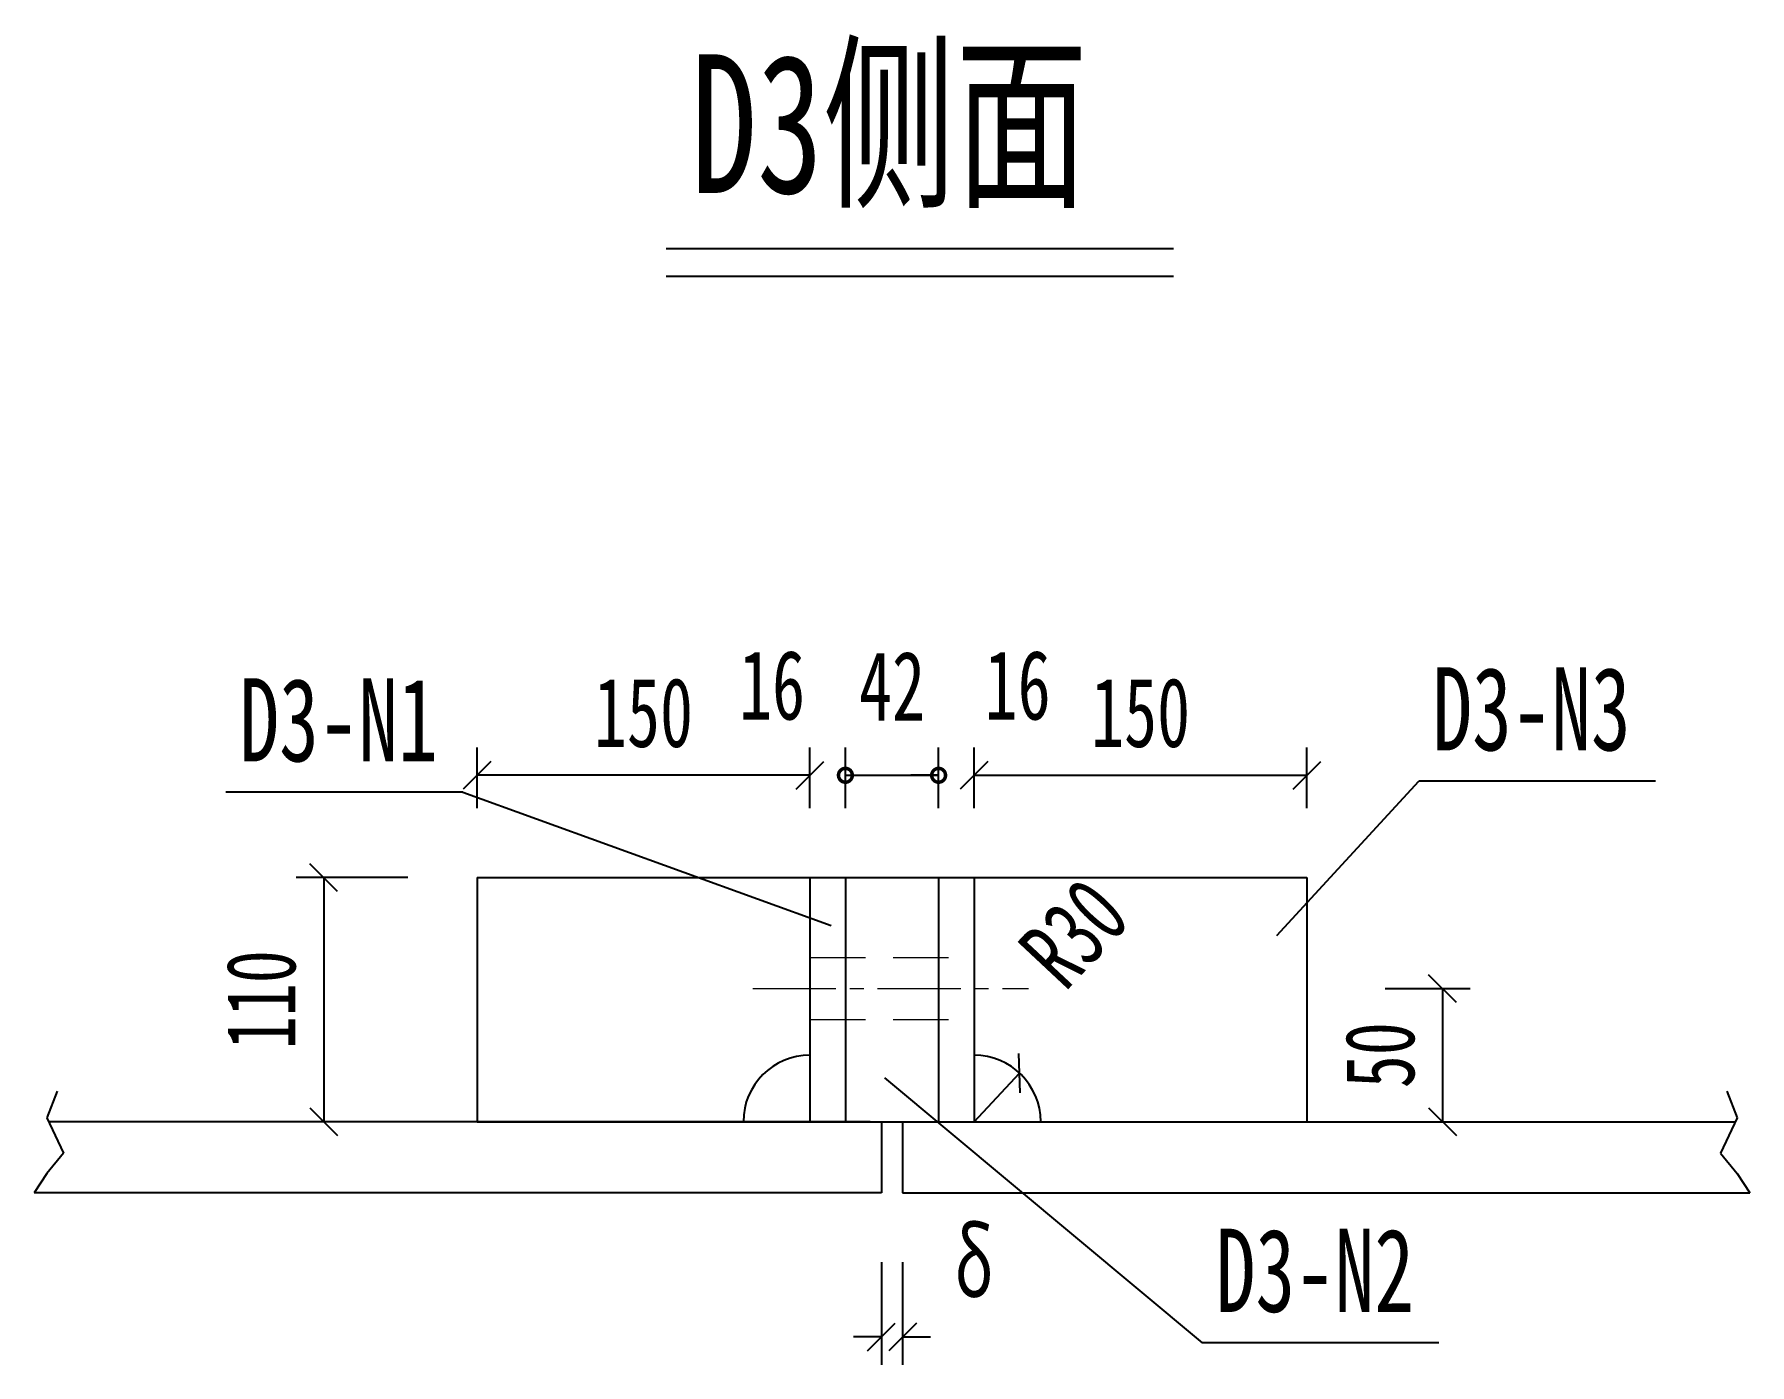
# Model space of a CAD drawing. Extents: x -51050 to 71428, y 3712 to 50864.
# Drawn here: x -35327 to -32235, y 11530 to 13928 of the extents above; entities that cross this region are included whole.
import ezdxf

# ---------------------------------------------------------------- set-up
doc = ezdxf.new("R2010")
doc.units = 0
doc.header["$LTSCALE"] = 100
doc.header["$MEASUREMENT"] = 0
doc.linetypes.add('CENTER2', pattern=[1.125, 0.75, -0.125, 0.125, -0.125])
doc.linetypes.add('DASHED2', pattern=[0.375, 0.25, -0.125])
doc.layers.get('0').update_dxf_attribs({"linetype": 'CONTINUOUS'})
doc.layers.get('DEFPOINTS').update_dxf_attribs({"color": 8, "linetype": 'CONTINUOUS'})
for name, color, linetype, lineweight in [('center', 2, 'CENTER2', 13), ('dashed', 2, 'DASHED2', 15), ('text', 7, 'CONTINUOUS', 15), ('轮廓线', 3, 'CONTINUOUS', 25)]:
    doc.layers.add(name, color=color, linetype=linetype, lineweight=lineweight)
doc.styles.get("Standard").update_dxf_attribs({"font": '仿宋_GB2312.ttf', "width": 0.7})
doc.styles.add('样式 1', font='仿宋_GB2312.ttf', dxfattribs={"width": 0.7})
doc.dimstyles.new('1', dxfattribs={"dimscale": 0, "dimtxt": 2.5, "dimasz": 1, "dimexe": 1, "dimexo": 2.5, "dimgap": 1, "dimtad": 1, "dimdec": 0, "dimlfac": 0.666667, "dimzin": 0, "dimdsep": 46, "dimtxsty": 'Standard', "dimblk": 'OBLIQUE', "dimcen": 0, "dimclrd": 256, "dimclre": 256, "dimadec": 0, "dimazin": 0, "dimtfac": 0.00144, "dimtdec": 0, "dimtofl": 0, "dimtmove": 2, "dimatfit": 3, "dimldrblk": 'OBLIQUE', "dimfxl": 4, "dimfxlon": 1, "dimtolj": 1, "dimtzin": 0, "dimarcsym": 0})

# ---------------------------------------------------------------- blocks, each defined once
blk = doc.blocks.new('_Oblique')
at = {"color": 0, "linetype": 'ByBlock', "lineweight": -2}
blk.add_line((-0.5, -0.5), (0.5, 0.5), dxfattribs=at)
blk = doc.blocks.new('_DotSmall')
at = {"color": 0, "linetype": 'ByBlock', "const_width": 0.5}
blk.add_lwpolyline([(-0.0625, 0, 1), (0.0625, 0, 1)], format="xyb", close=True, dxfattribs=at)
blk = doc.blocks.new('*D70')
at = {"lineweight": -2, "ltscale": 200, "transparency": 16777216}
for p, q in [((-33929.4, 12533), (-33929.4, 12642.5)), ((-33865.4, 12533), (-33865.4, 12642.5)), ((-33929.4, 12592.5), (-33979.4, 12592.5)), ((-33865.4, 12592.5), (-33815.4, 12592.5))]:
    blk.add_line(p, q, dxfattribs=at)
at = {"layer": 'DEFPOINTS', "color": 0, "ltscale": 200, "transparency": 16777216}
for p in [(-33865.4, 12592.5), (-33929.4, 12408), (-33865.4, 12408)]:
    blk.add_point(p, dxfattribs=at)
at = {"lineweight": -2, "ltscale": 200, "transparency": 16777216, "xscale": 50, "yscale": 50, "zscale": 50}
blk.add_blockref('_Oblique', (-33929.4, 12592.5), dxfattribs=at)
at = {"lineweight": -2, "ltscale": 200, "transparency": 16777216, "xscale": 50, "yscale": 50, "zscale": 50, "rotation": 180}
blk.add_blockref('_DotSmall', (-33865.4, 12592.5), dxfattribs=at)
at = {"color": 0, "ltscale": 200, "transparency": 16777216, "insert": (-33997.7, 12754.5), "char_height": 125, "attachment_point": 5, "style": '样式 1'}
blk.add_mtext('\\A1;16', dxfattribs=at)
blk = doc.blocks.new('*D71')
at = {"lineweight": -2, "ltscale": 200, "transparency": 16777216}
for p, q in [((-33865.4, 12533), (-33865.4, 12642.5)), ((-33697.4, 12533), (-33697.4, 12642.5)), ((-33865.4, 12592.5), (-33697.4, 12592.5))]:
    blk.add_line(p, q, dxfattribs=at)
at = {"layer": 'DEFPOINTS', "color": 0, "ltscale": 200, "transparency": 16777216}
for p in [(-33697.4, 12592.5), (-33865.4, 12408), (-33697.4, 12408)]:
    blk.add_point(p, dxfattribs=at)
at = {"lineweight": -2, "ltscale": 200, "transparency": 16777216, "xscale": 50, "yscale": 50, "zscale": 50, "rotation": 180}
blk.add_blockref('_DotSmall', (-33865.4, 12592.5), dxfattribs=at)
at = {"lineweight": -2, "ltscale": 200, "transparency": 16777216, "xscale": 50, "yscale": 50, "zscale": 50}
blk.add_blockref('_DotSmall', (-33697.4, 12592.5), dxfattribs=at)
at = {"color": 0, "ltscale": 200, "transparency": 16777216, "insert": (-33781.4, 12753.6), "char_height": 125, "attachment_point": 5, "style": '样式 1'}
blk.add_mtext('\\A1;42', dxfattribs=at)
blk = doc.blocks.new('*D72')
at = {"lineweight": -2, "ltscale": 200, "transparency": 16777216}
for p, q in [((-33697.4, 12533), (-33697.4, 12642.5)), ((-33633.4, 12533), (-33633.4, 12642.5)), ((-33697.4, 12592.5), (-33747.4, 12592.5)), ((-33633.4, 12592.5), (-33583.4, 12592.5))]:
    blk.add_line(p, q, dxfattribs=at)
at = {"layer": 'DEFPOINTS', "color": 0, "ltscale": 200, "transparency": 16777216}
for p in [(-33633.4, 12592.5), (-33697.4, 12408), (-33633.4, 12408)]:
    blk.add_point(p, dxfattribs=at)
at = {"lineweight": -2, "ltscale": 200, "transparency": 16777216, "xscale": 50, "yscale": 50, "zscale": 50, "rotation": 180}
blk.add_blockref('_Oblique', (-33633.4, 12592.5), dxfattribs=at)
at = {"lineweight": -2, "ltscale": 200, "transparency": 16777216, "xscale": 50, "yscale": 50, "zscale": 50}
blk.add_blockref('_DotSmall', (-33697.4, 12592.5), dxfattribs=at)
at = {"color": 0, "ltscale": 200, "transparency": 16777216, "insert": (-33555, 12754.5), "char_height": 125, "attachment_point": 5, "style": '样式 1'}
blk.add_mtext('\\A1;16', dxfattribs=at)
blk = doc.blocks.new('*D73')
at = {"lineweight": -2, "ltscale": 200, "transparency": 16777216}
for p, q in [((-34529.4, 12533), (-34529.4, 12642.5)), ((-33929.4, 12533), (-33929.4, 12642.5)), ((-33929.4, 12592.5), (-34529.4, 12592.5))]:
    blk.add_line(p, q, dxfattribs=at)
at = {"layer": 'DEFPOINTS', "color": 0, "ltscale": 200, "transparency": 16777216}
for p in [(-34529.4, 12592.5), (-34529.4, 12408), (-33929.4, 12408)]:
    blk.add_point(p, dxfattribs=at)
at = {"lineweight": -2, "ltscale": 200, "transparency": 16777216, "xscale": 50, "yscale": 50, "zscale": 50, "rotation": 180}
blk.add_blockref('_Oblique', (-34529.4, 12592.5), dxfattribs=at)
at = {"lineweight": -2, "ltscale": 200, "transparency": 16777216, "xscale": 50, "yscale": 50, "zscale": 50}
blk.add_blockref('_Oblique', (-33929.4, 12592.5), dxfattribs=at)
at = {"color": 0, "ltscale": 200, "transparency": 16777216, "insert": (-34229.4, 12705), "char_height": 125, "attachment_point": 5, "style": '样式 1'}
blk.add_mtext('\\A1;150', dxfattribs=at)
blk = doc.blocks.new('*D74')
at = {"lineweight": -2, "ltscale": 200, "transparency": 16777216}
for p, q in [((-33633.4, 12533), (-33633.4, 12642.5)), ((-33033.4, 12533), (-33033.4, 12642.5)), ((-33633.4, 12592.5), (-33033.4, 12592.5))]:
    blk.add_line(p, q, dxfattribs=at)
at = {"layer": 'DEFPOINTS', "color": 0, "ltscale": 200, "transparency": 16777216}
for p in [(-33033.4, 12592.5), (-33633.4, 12408), (-33033.4, 12408)]:
    blk.add_point(p, dxfattribs=at)
at = {"lineweight": -2, "ltscale": 200, "transparency": 16777216, "xscale": 50, "yscale": 50, "zscale": 50, "rotation": 180}
blk.add_blockref('_Oblique', (-33633.4, 12592.5), dxfattribs=at)
at = {"lineweight": -2, "ltscale": 200, "transparency": 16777216, "xscale": 50, "yscale": 50, "zscale": 50}
blk.add_blockref('_Oblique', (-33033.4, 12592.5), dxfattribs=at)
at = {"color": 0, "ltscale": 200, "transparency": 16777216, "insert": (-33333.4, 12705), "char_height": 125, "attachment_point": 5, "style": '样式 1'}
blk.add_mtext('\\A1;150', dxfattribs=at)
blk = doc.blocks.new('*D75')
at = {"lineweight": -2, "ltscale": 200, "transparency": 16777216}
for p, q in [((-34654.4, 12408), (-34855.7, 12408)), ((-34805.7, 12408), (-34805.7, 11968)), ((-34654.4, 11968), (-34855.7, 11968))]:
    blk.add_line(p, q, dxfattribs=at)
at = {"layer": 'DEFPOINTS', "color": 0, "ltscale": 200, "transparency": 16777216}
for p in [(-34529.4, 12408), (-34805.7, 11968), (-34529.4, 11968)]:
    blk.add_point(p, dxfattribs=at)
at = {"lineweight": -2, "ltscale": 200, "transparency": 16777216, "xscale": 50, "yscale": 50, "zscale": 50}
for p, rotation in [((-34805.7, 12408), 90), ((-34805.7, 11968), 270)]:
    blk.add_blockref('_Oblique', p, dxfattribs=dict(at, rotation=rotation))
at = {"color": 0, "ltscale": 200, "transparency": 16777216, "insert": (-34918.2, 12188), "char_height": 125, "attachment_point": 5, "rotation": 90, "style": '样式 1'}
blk.add_mtext('\\A1;110', dxfattribs=at)
blk = doc.blocks.new('*D76')
at = {"lineweight": -2, "ltscale": 200, "transparency": 16777216}
for p, q in [((-32892.4, 12208), (-32739.1, 12208)), ((-32789.1, 12208), (-32789.1, 11968)), ((-32892.4, 11968), (-32739.1, 11968))]:
    blk.add_line(p, q, dxfattribs=at)
at = {"layer": 'DEFPOINTS', "color": 0, "ltscale": 200, "transparency": 16777216}
for p in [(-33017.4, 12208), (-33017.4, 11968), (-32789.1, 11968)]:
    blk.add_point(p, dxfattribs=at)
at = {"lineweight": -2, "ltscale": 200, "transparency": 16777216, "xscale": 50, "yscale": 50, "zscale": 50}
for p, rotation in [((-32789.1, 12208), 90), ((-32789.1, 11968), 270)]:
    blk.add_blockref('_Oblique', p, dxfattribs=dict(at, rotation=rotation))
at = {"color": 0, "ltscale": 200, "transparency": 16777216, "insert": (-32901.6, 12088), "char_height": 125, "attachment_point": 5, "rotation": 90, "style": '样式 1'}
blk.add_mtext('\\A1;50', dxfattribs=at)
blk = doc.blocks.new('*D77')
at = {"lineweight": -2, "ltscale": 200, "transparency": 16777216}
for p, q in [((-33800.6, 11715), (-33800.6, 11530)), ((-33762.3, 11715), (-33762.3, 11530)), ((-33800.6, 11580), (-33850.6, 11580)), ((-33762.3, 11580), (-33712.3, 11580))]:
    blk.add_line(p, q, dxfattribs=at)
at = {"layer": 'DEFPOINTS', "color": 0, "ltscale": 200, "transparency": 16777216}
for p in [(-33800.6, 11840), (-33762.3, 11840), (-33762.3, 11580)]:
    blk.add_point(p, dxfattribs=at)
at = {"lineweight": -2, "ltscale": 200, "transparency": 16777216, "xscale": 50, "yscale": 50, "zscale": 50}
blk.add_blockref('_Oblique', (-33800.6, 11580), dxfattribs=at)
at = {"lineweight": -2, "ltscale": 200, "transparency": 16777216, "xscale": 50, "yscale": 50, "zscale": 50, "rotation": 180}
blk.add_blockref('_Oblique', (-33762.3, 11580), dxfattribs=at)
at = {"color": 0, "ltscale": 200, "transparency": 16777216, "insert": (-33633.8, 11714), "char_height": 125, "attachment_point": 5, "style": '样式 1'}
blk.add_mtext('\\A1;δ', dxfattribs=at)
blk = doc.blocks.new('*D78')
at = {"lineweight": -2, "ltscale": 200, "transparency": 16777216}
blk.add_line((-33633.4, 11968), (-33551.4, 12055.6), dxfattribs=at)
at = {"layer": 'DEFPOINTS', "color": 0, "ltscale": 200, "transparency": 16777216}
for p in [(-33551.4, 12055.6), (-33633.4, 11968)]:
    blk.add_point(p, dxfattribs=at)
at = {"lineweight": -2, "ltscale": 200, "transparency": 16777216, "xscale": 50, "yscale": 50, "zscale": 50, "rotation": 46.88122050222696}
blk.add_blockref('_Oblique', (-33551.4, 12055.6), dxfattribs=at)
at = {"color": 0, "ltscale": 200, "transparency": 16777216, "insert": (-33453.4, 12307.9), "char_height": 125, "attachment_point": 5, "rotation": 46.8812, "style": '样式 1'}
blk.add_mtext('\\A1;R30', dxfattribs=at)

msp = doc.modelspace()

# ---------------------------------------------------------------- linework, layer by layer
at = {"color": 6}
msp.add_line((-34188.3, 13542.2), (-33274.1, 13542.2), dxfattribs=at)
for p, q in [((-34188.3, 13492.2), (-33274.1, 13492.2)), ((-35286.2, 12023.4), (-35305.1, 11974.9)), ((-32276.6, 12023.4), (-32257.8, 11974.9)), ((-35305.1, 11974.9), (-35275, 11911.1)), ((-32257.8, 11974.9), (-32287.9, 11911.1)), ((-35275, 11911.1), (-35305.1, 11874.9)), ((-32287.9, 11911.1), (-32257.8, 11874.9)), ((-35305.1, 11874.9), (-35327.4, 11840)), ((-32257.8, 11874.9), (-32235.4, 11840))]:
    msp.add_line(p, q)
at = {"ltscale": 4}
for p, q in [((-34555.2, 12562.1), (-34982, 12562.1)), ((-34555.2, 12562.1), (-33891.1, 12321.8)), ((-33087.8, 12303.7), (-32831.7, 12581.9)), ((-32405, 12581.9), (-32831.7, 12581.9)), ((-33795, 12047.3), (-33222.2, 11569.6)), ((-32795.5, 11569.6), (-33222.2, 11569.6))]:
    msp.add_line(p, q, dxfattribs=at)
at = {"layer": 'center', "linetype": 'CENTER2', "ltscale": 2}
msp.add_line((-34032.4, 12208), (-33535.3, 12208), dxfattribs=at)
at = {"layer": 'dashed', "linetype": 'DASHED2', "ltscale": 4}
for p, q in [((-33929.4, 12264), (-33633.4, 12264)), ((-33929.4, 12152), (-33633.4, 12152))]:
    msp.add_line(p, q, dxfattribs=at)
at = {"layer": '轮廓线', "ltscale": 200}
for p, q in [((-34529.4, 12408), (-33033.4, 12408)), ((-34529.4, 12408), (-34529.4, 11968)), ((-33929.4, 12408), (-33929.4, 11968)), ((-33865.4, 12408), (-33865.4, 11968)), ((-33697.4, 12408), (-33697.4, 11968)), ((-33633.4, 12408), (-33633.4, 11968)), ((-33033.4, 12408), (-33033.4, 11968)), ((-33820.6, 11968), (-35301.8, 11968)), ((-34529.4, 11968), (-33033.4, 11968)), ((-33800.6, 11968), (-33800.6, 11840)), ((-33762.3, 11968), (-33762.3, 11840)), ((-33742.3, 11968), (-32261.1, 11968)), ((-33800.6, 11840), (-35327.4, 11840)), ((-33762.3, 11840), (-32235.4, 11840))]:
    msp.add_line(p, q, dxfattribs=at)
for centre, start, end in [((-33929.4, 11968), 90, 180), ((-33633.4, 11968), 0, 90)]:
    msp.add_arc(centre, 120, start, end, dxfattribs=at)

# ---------------------------------------------------------------- texts
at = {"layer": 'text', "style": '样式 1', "width": 0.7}
for s, height, p in [('D3侧面', 250, (-34143.9, 13642.2)), ('D3-N3', 150, (-32807.2, 12637.4)), ('D3-N1', 150, (-34957.5, 12617.6)), ('D3-N2', 150, (-33197.7, 11625.1))]:
    msp.add_text(s, height=height, dxfattribs=at).set_placement(p)

# ---------------------------------------------------------------- dimensions: what is measured, and where the dimension line sits
at = {"color": 0, "ltscale": 200}
for base, p1, p2, text, override, picture, middle in [((-33865.4, 12592.5), (-33929.4, 12408), (-33865.4, 12408), '16', {"dimscale": 50, "dimtxsty": '样式 1', "dimblk2": 'DotSmall', "dimsah": 1}, '*D70', (-33997.7, 12754.5)), ((-33697.4, 12592.5), (-33865.4, 12408), (-33697.4, 12408), '42', {"dimscale": 50, "dimtxsty": '样式 1', "dimblk1": 'DotSmall', "dimblk2": 'DotSmall', "dimsah": 1}, '*D71', (-33781.4, 12753.6)), ((-33633.4, 12592.5), (-33697.4, 12408), (-33633.4, 12408), '16', {"dimscale": 50, "dimtxsty": '样式 1', "dimblk1": 'DotSmall', "dimsah": 1}, '*D72', (-33555, 12754.5)), ((-33762.3, 11580), (-33800.6, 11840), (-33762.3, 11840), 'δ', {"dimscale": 50, "dimtxsty": '样式 1'}, '*D77', (-33633.8, 11714))]:
    dim = msp.add_linear_dim(base=base, p1=p1, p2=p2, text=text, dimstyle='1', override=override, dxfattribs=at)
    dim.commit()
    dim.dimension.update_dxf_attribs({"geometry": picture, "text_midpoint": middle, "dimtype": 160})
for base, p1, p2, picture, middle in [((-34529.4, 12592.5), (-33929.4, 12408), (-34529.4, 12408), '*D73', (-34229.4, 12705)), ((-33033.4, 12592.5), (-33633.4, 12408), (-33033.4, 12408), '*D74', (-33333.4, 12705))]:
    dim = msp.add_linear_dim(base=base, p1=p1, p2=p2, text='150', dimstyle='1', override={"dimscale": 50, "dimtxsty": '样式 1'}, dxfattribs=at)
    dim.commit()
    dim.dimension.update_dxf_attribs({"geometry": picture, "text_midpoint": middle})
dim = msp.add_radius_dim(center=(-33633.4, 11968), mpoint=(-33551.4, 12055.6), text='R30', dimstyle='1', override={"dimscale": 50, "dimtxsty": '样式 1'}, dxfattribs=at)
dim.commit()
dim.dimension.update_dxf_attribs({"geometry": '*D78', "text_midpoint": (-33453.4, 12307.9), "dimtype": 164})
for base, p1, p2, text, picture, middle in [((-34805.7, 11968), (-34529.4, 12408), (-34529.4, 11968), '110', '*D75', (-34918.2, 12188)), ((-32789.1, 11968), (-33017.4, 12208), (-33017.4, 11968), '50', '*D76', (-32901.6, 12088))]:
    dim = msp.add_linear_dim(base=base, p1=p1, p2=p2, angle=90, text=text, dimstyle='1', override={"dimscale": 50, "dimtxsty": '样式 1'}, dxfattribs=at)
    dim.commit()
    dim.dimension.update_dxf_attribs({"geometry": picture, "text_midpoint": middle})

doc.saveas('drawing.dxf')
